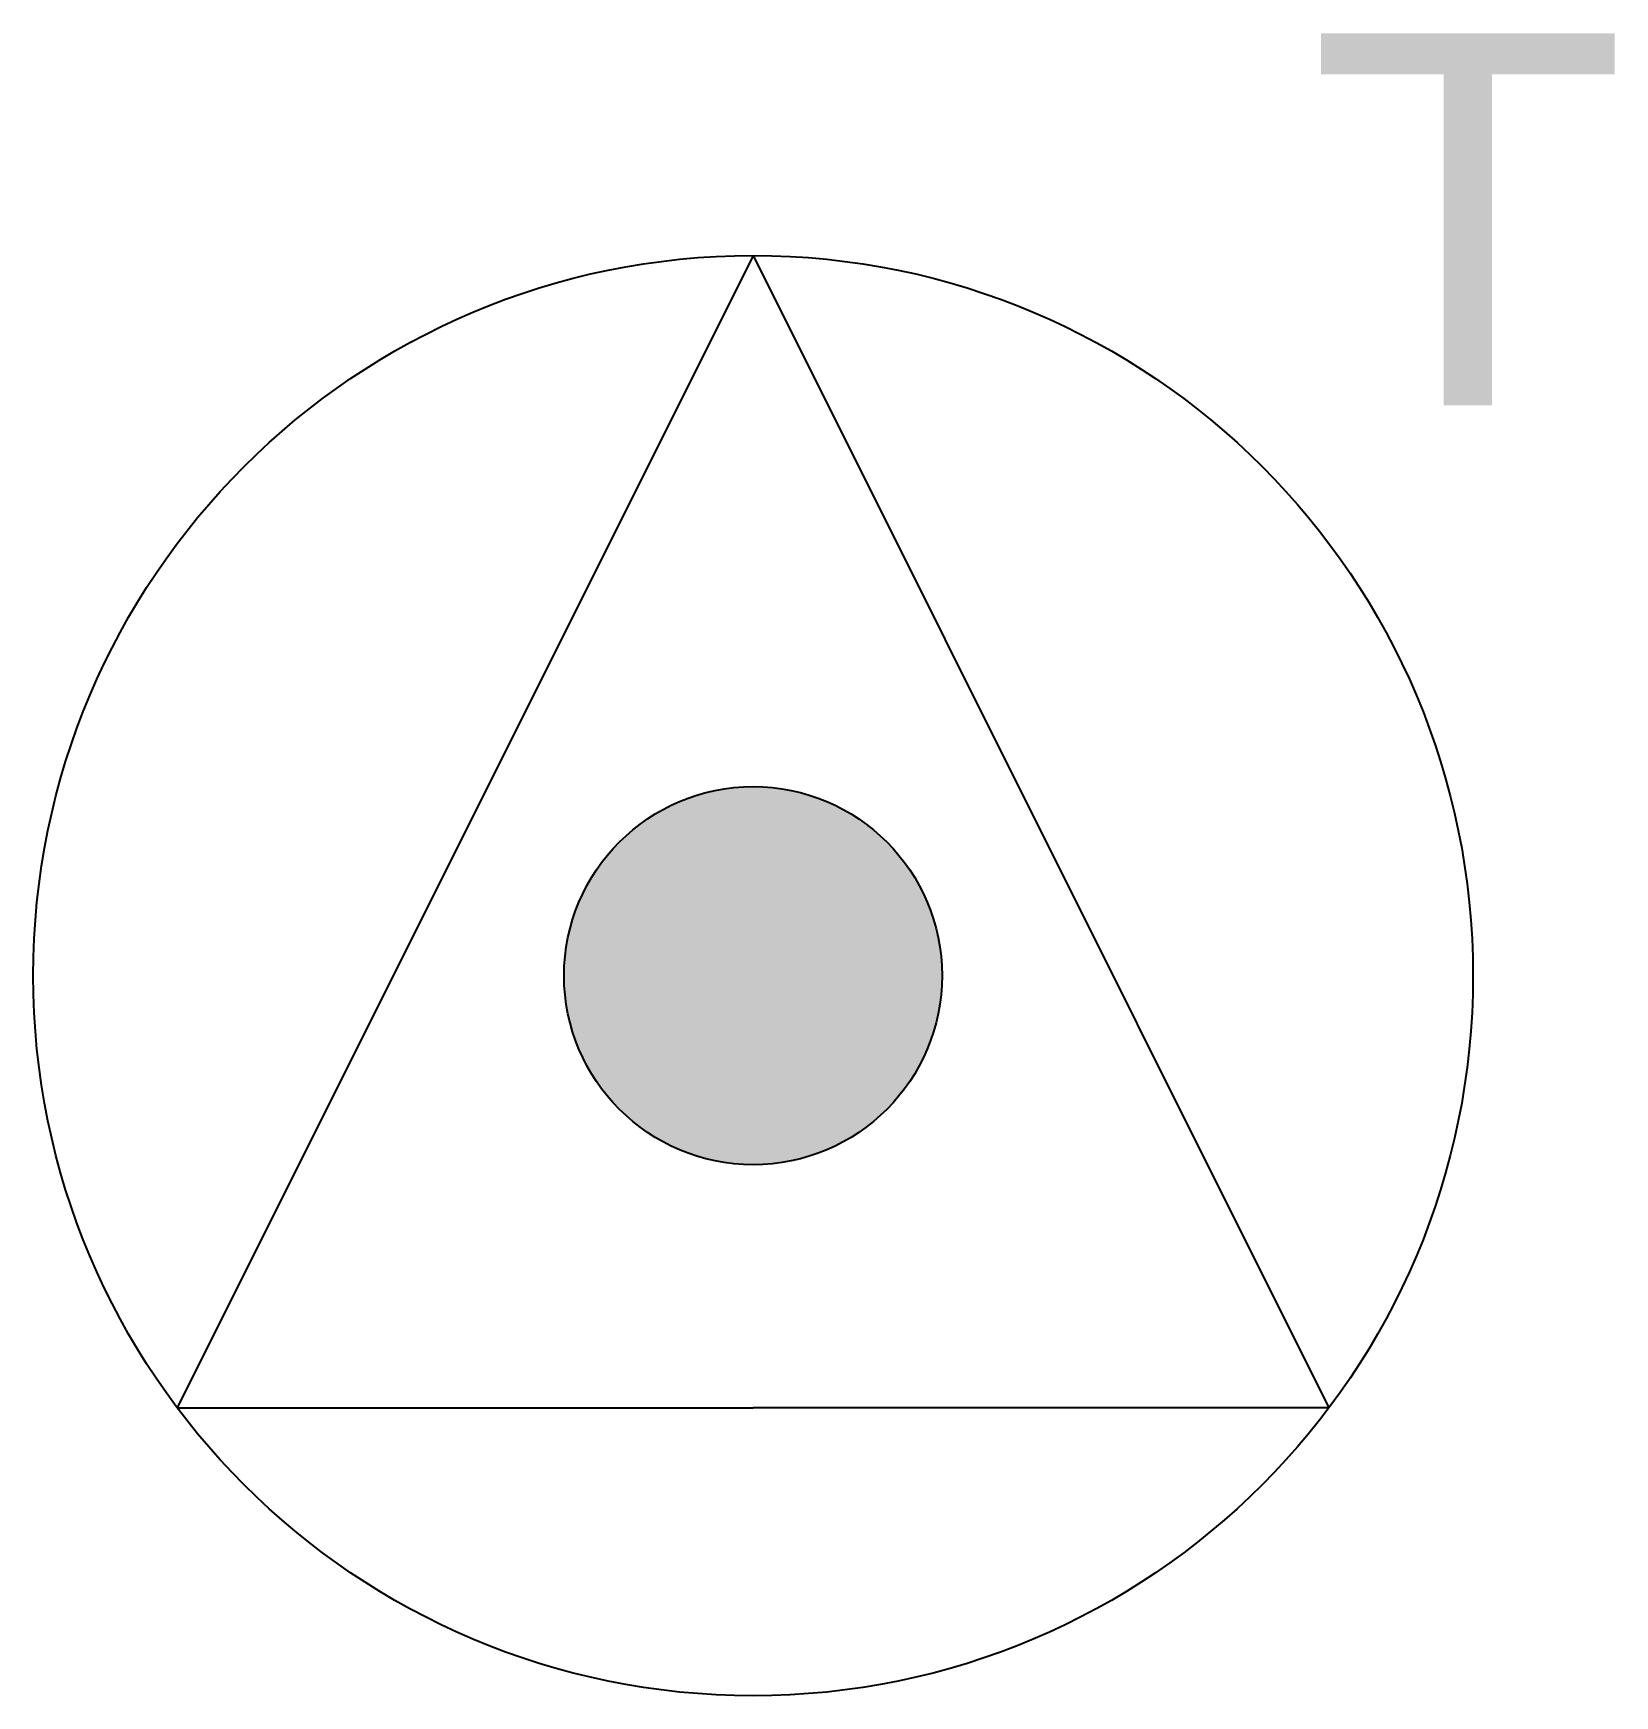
# Model space of a CAD drawing. Header units: millimetres. Extents: x 182.24 to 190.74, y 94.43 to 103.37.
import ezdxf

# ---------------------------------------------------------------- set-up
doc = ezdxf.new("R2010")
doc.units = ezdxf.units.MM
doc.styles.get("Standard").update_dxf_attribs({"font": 'arial.ttf'})

msp = doc.modelspace()

# ---------------------------------------------------------------- hatches: boundary and pattern name
h = msp.add_hatch(color=256)
h.dxf.hatch_style = 1
h.paths.add_polyline_path([(187.1222, 98.3047, 1), (185.0895, 98.3047, 1)])

# ---------------------------------------------------------------- linework, layer by layer
for p, q in [((186.1059, 102.1751), (183.0095, 95.9824)), ((186.1059, 102.1751), (189.2022, 95.9824)), ((183.0095, 95.9824), (186.1059, 95.9824)), ((189.2022, 95.9824), (186.1059, 95.9824))]:
    msp.add_line(p, q)
for radius in [3.8704, 1.0163]:
    msp.add_circle((186.1059, 98.3047), radius)

# ---------------------------------------------------------------- texts
at = {"insert": (189.0964, 103.37), "char_height": 2, "attachment_point": 1}
msp.add_mtext_dynamic_manual_height_columns('T', width=5.900989, gutter_width=12.5, heights=[0], dxfattribs=at)

doc.saveas('drawing.dxf')
